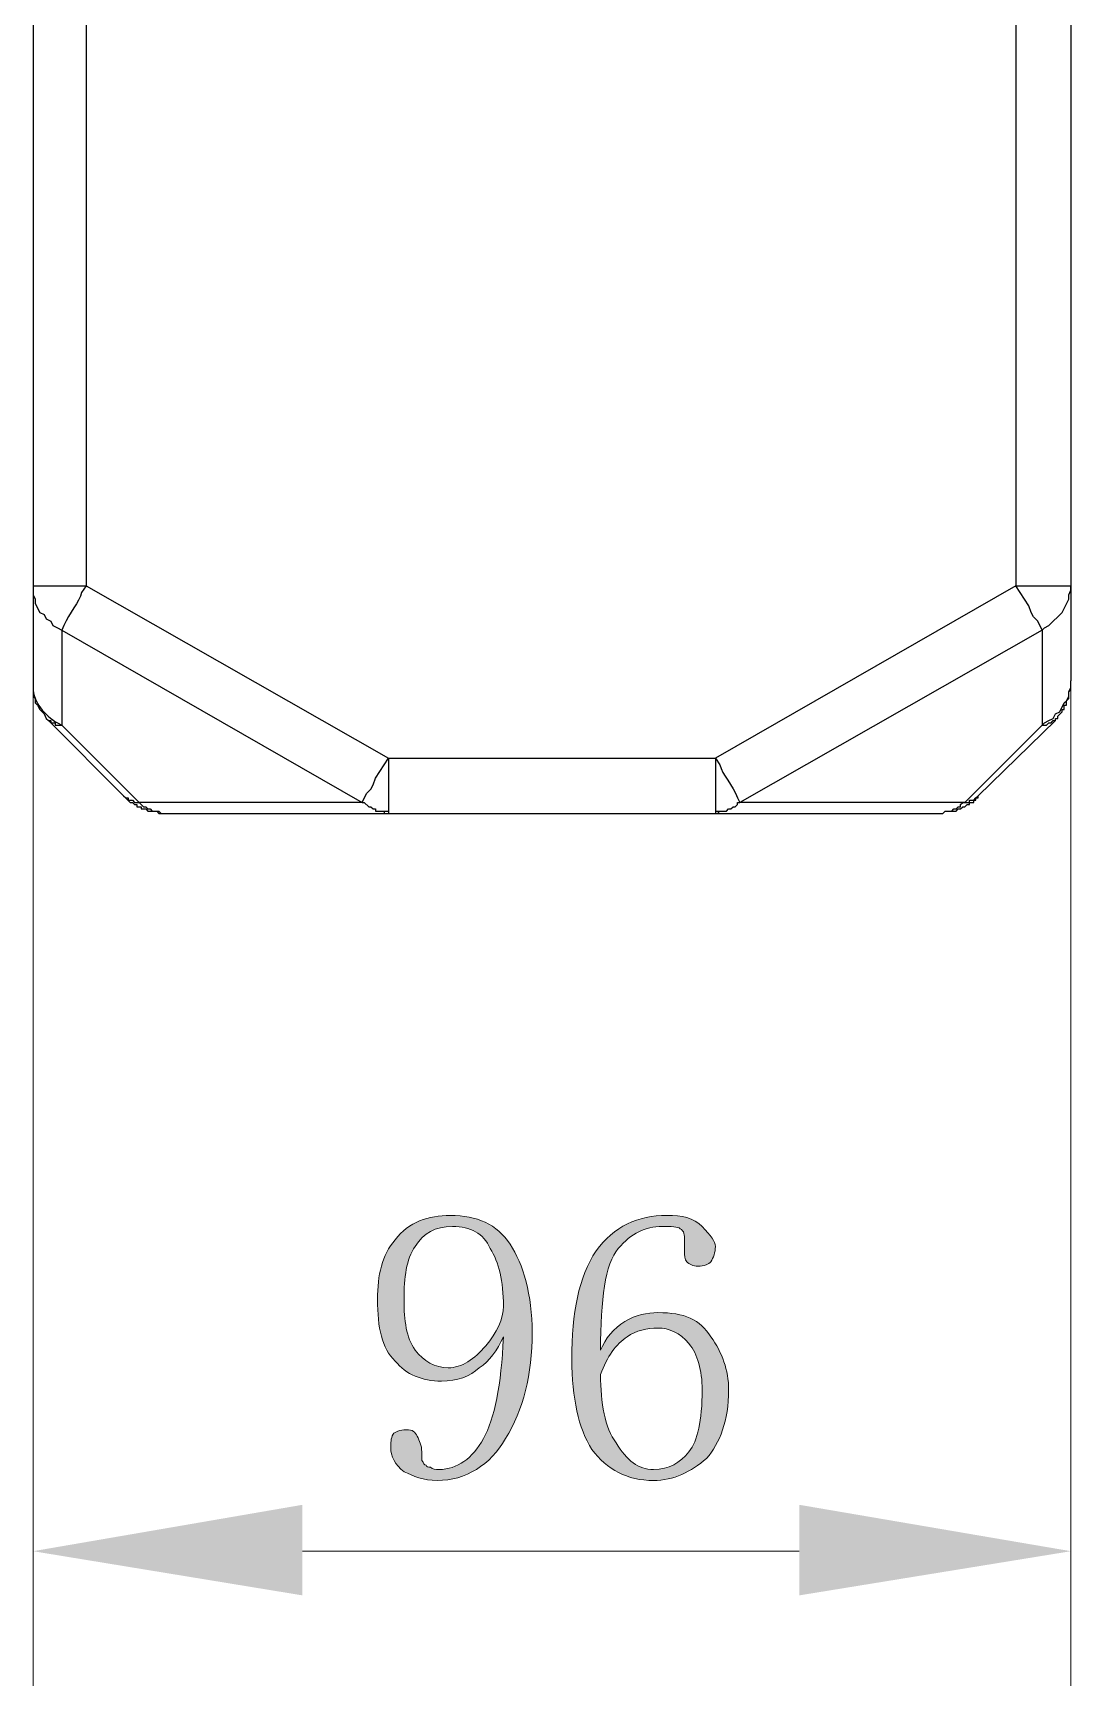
# Model space of a CAD drawing. Header units: millimetres. Extents: x 0 to 297, y 0 to 206.
# Drawn here: x 162.2 to 172.15, y 100.99 to 116.83 of the extents above; entities that cross this region are included whole.
import ezdxf

# ---------------------------------------------------------------- set-up
doc = ezdxf.new("R2010")
doc.units = ezdxf.units.MM

msp = doc.modelspace()

# ---------------------------------------------------------------- hatches: boundary and pattern name
h = msp.add_hatch(color=7)
edge = h.paths.add_edge_path(flags=0)
edge.add_spline(control_points=[(165.752886, 104.6961), (165.752886, 104.484504), (165.774088, 104.336302), (165.85879, 104.209302), (165.943386, 104.103504), (166.04929, 104.040004), (166.17629, 104.040004), (166.30329, 104.040004), (166.43029, 104.1246), (166.536088, 104.2516), (166.641886, 104.3786), (166.705386, 104.5056), (166.705386, 104.6326), (166.705386, 104.865504), (166.663088, 105.056004), (166.578386, 105.183004), (166.514886, 105.3311), (166.387886, 105.3946), (166.218588, 105.3946), (166.04929, 105.3946), (165.943386, 105.3311), (165.85879, 105.2041), (165.774088, 105.0771), (165.752886, 104.907802), (165.752886, 104.6961), (165.752886, 104.6961), (165.752886, 104.6961), (165.752886, 104.6961)], knot_values=[0, 0, 0, 0, 1, 1, 1, 2, 2, 2, 3, 3, 3, 4, 4, 4, 5, 5, 5, 6, 6, 6, 7, 7, 7, 8, 8, 8, 9, 9, 9, 9], degree=3, periodic=1)
edge = h.paths.add_edge_path(flags=0)
edge.add_spline(control_points=[(166.11279, 103.913004), (165.92229, 103.913004), (165.774088, 103.976504), (165.66829, 104.103504), (165.54129, 104.230504), (165.498886, 104.421004), (165.498886, 104.6961), (165.498886, 104.929004), (165.54129, 105.119504), (165.66829, 105.2676), (165.79529, 105.437004), (165.98579, 105.500504), (166.197386, 105.500504), (166.451386, 105.500504), (166.641886, 105.415802), (166.768886, 105.225302), (166.895886, 105.034802), (166.980588, 104.738504), (166.980588, 104.3786), (166.980588, 103.976504), (166.895886, 103.637802), (166.726588, 103.3626), (166.578386, 103.1086), (166.345588, 102.960504), (166.070386, 102.960504), (165.943386, 102.960504), (165.837588, 103.002802), (165.752886, 103.0451), (165.66829, 103.1086), (165.625886, 103.193302), (165.625886, 103.278004), (165.625886, 103.320302), (165.625886, 103.3626), (165.647088, 103.405004), (165.66829, 103.4261), (165.710588, 103.447302), (165.774088, 103.447302), (165.837588, 103.447302), (165.85879, 103.4261), (165.879886, 103.383802), (165.901088, 103.341504), (165.92229, 103.2991), (165.92229, 103.2356), (165.92229, 103.214504), (165.92229, 103.1721), (165.92229, 103.151004), (165.943386, 103.129802), (165.943386, 103.1086), (165.964588, 103.1086), (165.964588, 103.087504), (165.98579, 103.087504), (166.006886, 103.087504), (166.028088, 103.066302), (166.04929, 103.066302), (166.091588, 103.066302), (166.260886, 103.066302), (166.409088, 103.1721), (166.514886, 103.3626), (166.62079, 103.5531), (166.68429, 103.8706), (166.705386, 104.336302), (166.641886, 104.209302), (166.578386, 104.103504), (166.472588, 104.040004), (166.387886, 103.955302), (166.260886, 103.913004), (166.11279, 103.913004), (166.11279, 103.913004), (166.11279, 103.913004), (166.11279, 103.913004)], knot_values=[0, 0, 0, 0, 1, 1, 1, 2, 2, 2, 3, 3, 3, 4, 4, 4, 5, 5, 5, 6, 6, 6, 7, 7, 7, 8, 8, 8, 9, 9, 9, 10, 10, 10, 11, 11, 11, 12, 12, 12, 13, 13, 13, 14, 14, 14, 15, 15, 15, 16, 16, 16, 17, 17, 17, 18, 18, 18, 19, 19, 19, 20, 20, 20, 21, 21, 21, 22, 22, 22, 23, 23, 23, 23], degree=3, periodic=1)
edge = h.paths.add_edge_path(flags=0)
edge.add_spline(control_points=[(167.63679, 103.976504), (167.63679, 103.701302), (167.679088, 103.468504), (167.784886, 103.320302), (167.89079, 103.151004), (167.996588, 103.066302), (168.14479, 103.066302), (168.292886, 103.066302), (168.39879, 103.129802), (168.483386, 103.2356), (168.568088, 103.341504), (168.610386, 103.532004), (168.610386, 103.828302), (168.610386, 104.018802), (168.568088, 104.167004), (168.483386, 104.272802), (168.39879, 104.3786), (168.292886, 104.421004), (168.187088, 104.421004), (168.08129, 104.421004), (167.975386, 104.399802), (167.89079, 104.336302), (167.784886, 104.272802), (167.70029, 104.145802), (167.63679, 103.976504), (167.63679, 103.976504), (167.63679, 103.976504), (167.63679, 103.976504)], knot_values=[0, 0, 0, 0, 1, 1, 1, 2, 2, 2, 3, 3, 3, 4, 4, 4, 5, 5, 5, 6, 6, 6, 7, 7, 7, 8, 8, 8, 9, 9, 9, 9], degree=3, periodic=1)
edge = h.paths.add_edge_path(flags=0)
edge.add_spline(control_points=[(168.187088, 104.5691), (168.441088, 104.5691), (168.58929, 104.5056), (168.695088, 104.336302), (168.800886, 104.1881), (168.864386, 104.018802), (168.864386, 103.828302), (168.864386, 103.532004), (168.77979, 103.320302), (168.65279, 103.1721), (168.504588, 103.0451), (168.33529, 102.960504), (168.14479, 102.960504), (167.89079, 102.960504), (167.70029, 103.066302), (167.552088, 103.256802), (167.425088, 103.468504), (167.361588, 103.7436), (167.361588, 104.1246), (167.361588, 104.5691), (167.425088, 104.907802), (167.594386, 105.161802), (167.76379, 105.3946), (167.996588, 105.500504), (168.27179, 105.500504), (168.419886, 105.500504), (168.52579, 105.479302), (168.610386, 105.3946), (168.695088, 105.310004), (168.737386, 105.246504), (168.737386, 105.2041), (168.737386, 105.1406), (168.71629, 105.098302), (168.695088, 105.056004), (168.673886, 105.034802), (168.631588, 105.0136), (168.568088, 105.0136), (168.52579, 105.0136), (168.483386, 105.034802), (168.46229, 105.056004), (168.441088, 105.0771), (168.441088, 105.119504), (168.441088, 105.161802), (168.441088, 105.183004), (168.441088, 105.2041), (168.441088, 105.225302), (168.441088, 105.246504), (168.441088, 105.246504), (168.441088, 105.2676), (168.441088, 105.310004), (168.441088, 105.352302), (168.39879, 105.373504), (168.377588, 105.3946), (168.314088, 105.3946), (168.229386, 105.3946), (168.060088, 105.3946), (167.933088, 105.3311), (167.806088, 105.183004), (167.679088, 105.034802), (167.63679, 104.6961), (167.63679, 104.209302), (167.679088, 104.3151), (167.76379, 104.421004), (167.869588, 104.484504), (167.975386, 104.548004), (168.08129, 104.5691), (168.187088, 104.5691)], knot_values=[0, 0, 0, 0, 1, 1, 1, 2, 2, 2, 3, 3, 3, 4, 4, 4, 5, 5, 5, 6, 6, 6, 7, 7, 7, 8, 8, 8, 9, 9, 9, 10, 10, 10, 11, 11, 11, 12, 12, 12, 13, 13, 13, 14, 14, 14, 15, 15, 15, 16, 16, 16, 17, 17, 17, 18, 18, 18, 19, 19, 19, 20, 20, 20, 21, 21, 21, 22, 22, 22, 22], degree=3, periodic=1)
h = msp.add_hatch(color=7)
h.dxf.hatch_style = 2
h.paths.add_polyline_path([(164.77929, 102.7276), (164.77929, 101.859802), (162.196886, 102.2831)])
h = msp.add_hatch(color=7)
h.dxf.hatch_style = 2
h.paths.add_polyline_path([(169.54179, 101.859802), (169.54179, 102.7276), (172.14529, 102.2831)])

# ---------------------------------------------------------------- linework, layer by layer
at = {"color": 7, "lineweight": 25}
for points in [[(162.196886, 126.900004), (162.196886, 111.533004)], [(162.704886, 126.900004), (162.704886, 111.533004)], [(171.616088, 126.900004), (171.616088, 111.533004), (168.737386, 109.882004)], [(172.14529, 126.900004), (172.14529, 111.533004)], [(162.196886, 111.533004), (162.196886, 111.448302), (162.218088, 111.406004), (162.218088, 111.3636), (162.260386, 111.279004), (162.30279, 111.257802), (162.323886, 111.215504), (162.36629, 111.194302), (162.387386, 111.152004), (162.42979, 111.130802), (162.472088, 111.1096)], [(162.196886, 111.533004), (162.704886, 111.533004)], [(162.704886, 111.533004), (165.60479, 109.882004)], [(171.870088, 111.1096), (171.82779, 111.194302), (171.785386, 111.2366), (171.76429, 111.279004), (171.743088, 111.342504), (171.616088, 111.533004)], [(171.616088, 111.533004), (172.14529, 111.533004)], [(171.870088, 111.1096), (171.89129, 111.130802), (171.933588, 111.152004), (172.060588, 111.279004), (172.124088, 111.406004), (172.124088, 111.448302), (172.14529, 111.4906), (172.14529, 111.533004)], [(172.14529, 111.533004), (172.14529, 110.622802)], [(162.472088, 111.1096), (165.35079, 109.4586)], [(162.472088, 111.1096), (162.472088, 110.199504)], [(171.870088, 111.1096), (168.97029, 109.4586)], [(171.870088, 111.1096), (171.870088, 110.199504), (171.12929, 109.4586), (168.97029, 109.4586)], [(162.196886, 110.622802), (162.196886, 110.4746), (162.218088, 110.453504), (162.218088, 110.4111), (162.23929, 110.390004), (162.260386, 110.3476), (162.30279, 110.305302), (162.323886, 110.263004), (162.345088, 110.241802), (162.36629, 110.241802), (162.36629, 110.2206), (162.408588, 110.2206), (162.408588, 110.199504), (162.472088, 110.199504)], [(171.870088, 110.199504), (171.89129, 110.2206), (171.933588, 110.241802), (171.975886, 110.263004), (171.997088, 110.305302), (172.039386, 110.326504), (172.08179, 110.4111), (172.102886, 110.432302), (172.124088, 110.4746), (172.124088, 110.517004), (172.14529, 110.559302), (172.14529, 110.622802)], [(172.102886, 110.4111), (172.102886, 110.432302), (172.124088, 110.453504), (172.124088, 110.517004), (172.14529, 110.5381), (172.14529, 110.622802)], [(171.997088, 110.241802), (171.997088, 110.263004), (172.01829, 110.263004), (172.01829, 110.2841), (172.060588, 110.326504), (172.060588, 110.3476), (172.08179, 110.3476), (172.08179, 110.390004), (172.102886, 110.390004), (172.102886, 110.4111)], [(162.345088, 110.241802), (163.06479, 109.5221), (163.085886, 109.501004), (163.107088, 109.501004), (163.107088, 109.479802), (163.149386, 109.479802), (163.170588, 109.4586), (163.212886, 109.4586)], [(171.997088, 110.241802), (171.25629, 109.5221)], [(171.870088, 110.199504), (171.912386, 110.199504), (171.933588, 110.2206), (171.95479, 110.2206), (171.975886, 110.241802), (171.997088, 110.241802)], [(162.472088, 110.199504), (163.212886, 109.4586)], [(165.35079, 109.4586), (165.393088, 109.543302), (165.435386, 109.5856), (165.456588, 109.628004), (165.47779, 109.691504), (165.60479, 109.882004)], [(165.60479, 109.882004), (165.60479, 109.5221), (165.60479, 109.352802)], [(165.60479, 109.882004), (168.737386, 109.882004)], [(168.737386, 109.882004), (168.737386, 109.5221)], [(163.06479, 109.5221), (163.12829, 109.4586), (163.149386, 109.4586), (163.170588, 109.437504), (163.19179, 109.437504), (163.19179, 109.416302), (163.234088, 109.416302), (163.234088, 109.3951)], [(165.35079, 109.4586), (163.212886, 109.4586)], [(163.212886, 109.4586), (163.234088, 109.437504), (163.25529, 109.416302), (163.276386, 109.416302), (163.297588, 109.3951), (163.31879, 109.3951), (163.339886, 109.374004), (163.403386, 109.374004), (163.424588, 109.352802), (163.44579, 109.352802)], [(165.35079, 109.4586), (165.371886, 109.4586), (165.41429, 109.416302), (165.435386, 109.416302), (165.456588, 109.3951), (165.47779, 109.3951), (165.47779, 109.374004), (165.562386, 109.374004)], [(168.737386, 109.5221), (168.737386, 109.352802)], [(168.737386, 109.352802), (168.758588, 109.352802), (168.77979, 109.374004), (168.84329, 109.374004), (168.864386, 109.3951), (168.885588, 109.3951), (168.90679, 109.416302), (168.927886, 109.416302), (168.949088, 109.437504), (168.949088, 109.4586), (168.97029, 109.4586)], [(168.737386, 109.352802), (170.896386, 109.352802), (170.917588, 109.352802), (170.93879, 109.374004), (171.00229, 109.374004), (171.023386, 109.3951), (171.044588, 109.3951), (171.06579, 109.416302), (171.086886, 109.416302), (171.086886, 109.437504), (171.108088, 109.4586), (171.12929, 109.4586)], [(171.086886, 109.3951), (171.108088, 109.416302), (171.12929, 109.416302), (171.150386, 109.437504), (171.171588, 109.437504), (171.171588, 109.4586), (171.213886, 109.4586), (171.213886, 109.479802), (171.235088, 109.479802), (171.235088, 109.501004), (171.25629, 109.5221)], [(171.12929, 109.4586), (171.171588, 109.4586), (171.171588, 109.479802), (171.213886, 109.479802), (171.235088, 109.501004), (171.25629, 109.501004), (171.25629, 109.5221)], [(163.234088, 109.3951), (163.276386, 109.3951), (163.297588, 109.374004), (163.38229, 109.374004), (163.403386, 109.352802), (163.44579, 109.352802)], [(163.44579, 109.352802), (165.60479, 109.352802)], [(165.562386, 109.374004), (165.60479, 109.374004)], [(165.562386, 109.374004), (165.562386, 109.352802), (165.60479, 109.352802)], [(165.60479, 109.352802), (168.737386, 109.352802)], [(168.737386, 109.374004), (168.77979, 109.374004)], [(170.896386, 109.352802), (170.917588, 109.352802), (170.93879, 109.374004), (171.044588, 109.374004), (171.06579, 109.3951), (171.086886, 109.3951)]]:
    msp.add_lwpolyline(points, dxfattribs=at)
at = {"color": 7, "lineweight": 15}
for points in [[(162.196886, 110.876802), (162.196886, 100.992004)], [(172.14529, 110.876802), (172.14529, 100.992004)], [(164.77929, 102.2831), (169.54179, 102.2831)]]:
    msp.add_lwpolyline(points, dxfattribs=at)
at = {"color": 7, "lineweight": 25}
for points, knots in [([(162.196886, 111.533004), (162.196886, 111.533004), (162.196886, 110.622802), (162.196886, 110.622802), (162.196886, 110.622802), (162.196886, 110.559302), (162.196886, 110.559302), (162.196886, 110.415686), (162.308787, 110.292602), (162.42979, 110.2206), (162.42979, 110.2206), (162.472088, 110.199504), (162.472088, 110.199504)], [0, 0, 0, 0, 1, 1, 1, 2, 2, 2, 3, 3, 3, 4, 4, 4, 4]), ([(162.704886, 111.533004), (162.704886, 111.533004), (162.662588, 111.469504), (162.662588, 111.469504), (162.641809, 111.373901), (162.539504, 111.276499), (162.49329, 111.152004), (162.49329, 111.152004), (162.472088, 111.1096), (162.472088, 111.1096)], [0, 0, 0, 0, 1, 1, 1, 2, 2, 2, 3, 3, 3, 3]), ([(168.737386, 109.882004), (168.737386, 109.882004), (168.77979, 109.818504), (168.77979, 109.818504), (168.800604, 109.722901), (168.902909, 109.625499), (168.949088, 109.501004), (168.949088, 109.501004), (168.97029, 109.4586), (168.97029, 109.4586)], [0, 0, 0, 0, 1, 1, 1, 2, 2, 2, 3, 3, 3, 3])]:
    msp.add_open_spline(points, degree=3, knots=knots, dxfattribs=at)
at = {"color": 7, "lineweight": 5}
for points, knots in [([(166.11279, 103.913004), (165.92229, 103.913004), (165.774088, 103.976504), (165.66829, 104.103504), (165.54129, 104.230504), (165.498886, 104.421004), (165.498886, 104.6961), (165.498886, 104.929004), (165.54129, 105.119504), (165.66829, 105.2676), (165.79529, 105.437004), (165.98579, 105.500504), (166.197386, 105.500504), (166.451386, 105.500504), (166.641886, 105.415802), (166.768886, 105.225302), (166.895886, 105.034802), (166.980588, 104.738504), (166.980588, 104.3786), (166.980588, 103.976504), (166.895886, 103.637802), (166.726588, 103.3626), (166.578386, 103.1086), (166.345588, 102.960504), (166.070386, 102.960504), (165.943386, 102.960504), (165.837588, 103.002802), (165.752886, 103.0451), (165.66829, 103.1086), (165.625886, 103.193302), (165.625886, 103.278004), (165.625886, 103.320302), (165.625886, 103.3626), (165.647088, 103.405004), (165.66829, 103.4261), (165.710588, 103.447302), (165.774088, 103.447302), (165.837588, 103.447302), (165.85879, 103.4261), (165.879886, 103.383802), (165.901088, 103.341504), (165.92229, 103.2991), (165.92229, 103.2356), (165.92229, 103.214504), (165.92229, 103.1721), (165.92229, 103.151004), (165.943386, 103.129802), (165.943386, 103.1086), (165.964588, 103.1086), (165.964588, 103.087504), (165.98579, 103.087504), (166.006886, 103.087504), (166.028088, 103.066302), (166.04929, 103.066302), (166.091588, 103.066302), (166.260886, 103.066302), (166.409088, 103.1721), (166.514886, 103.3626), (166.62079, 103.5531), (166.68429, 103.8706), (166.705386, 104.336302), (166.641886, 104.209302), (166.578386, 104.103504), (166.472588, 104.040004), (166.387886, 103.955302), (166.260886, 103.913004), (166.11279, 103.913004), (166.11279, 103.913004), (166.11279, 103.913004), (166.11279, 103.913004)], [0, 0, 0, 0, 1, 1, 1, 2, 2, 2, 3, 3, 3, 4, 4, 4, 5, 5, 5, 6, 6, 6, 7, 7, 7, 8, 8, 8, 9, 9, 9, 10, 10, 10, 11, 11, 11, 12, 12, 12, 13, 13, 13, 14, 14, 14, 15, 15, 15, 16, 16, 16, 17, 17, 17, 18, 18, 18, 19, 19, 19, 20, 20, 20, 21, 21, 21, 22, 22, 22, 23, 23, 23, 23]), ([(168.187088, 104.5691), (168.441088, 104.5691), (168.58929, 104.5056), (168.695088, 104.336302), (168.800886, 104.1881), (168.864386, 104.018802), (168.864386, 103.828302), (168.864386, 103.532004), (168.77979, 103.320302), (168.65279, 103.1721), (168.504588, 103.0451), (168.33529, 102.960504), (168.14479, 102.960504), (167.89079, 102.960504), (167.70029, 103.066302), (167.552088, 103.256802), (167.425088, 103.468504), (167.361588, 103.7436), (167.361588, 104.1246), (167.361588, 104.5691), (167.425088, 104.907802), (167.594386, 105.161802), (167.76379, 105.3946), (167.996588, 105.500504), (168.27179, 105.500504), (168.419886, 105.500504), (168.52579, 105.479302), (168.610386, 105.3946), (168.695088, 105.310004), (168.737386, 105.246504), (168.737386, 105.2041), (168.737386, 105.1406), (168.71629, 105.098302), (168.695088, 105.056004), (168.673886, 105.034802), (168.631588, 105.0136), (168.568088, 105.0136), (168.52579, 105.0136), (168.483386, 105.034802), (168.46229, 105.056004), (168.441088, 105.0771), (168.441088, 105.119504), (168.441088, 105.161802), (168.441088, 105.183004), (168.441088, 105.2041), (168.441088, 105.225302), (168.441088, 105.246504), (168.441088, 105.246504), (168.441088, 105.2676), (168.441088, 105.310004), (168.441088, 105.352302), (168.39879, 105.373504), (168.377588, 105.3946), (168.314088, 105.3946), (168.229386, 105.3946), (168.060088, 105.3946), (167.933088, 105.3311), (167.806088, 105.183004), (167.679088, 105.034802), (167.63679, 104.6961), (167.63679, 104.209302), (167.679088, 104.3151), (167.76379, 104.421004), (167.869588, 104.484504), (167.975386, 104.548004), (168.08129, 104.5691), (168.187088, 104.5691), (168.187088, 104.5691), (168.187088, 104.5691), (168.187088, 104.5691)], [0, 0, 0, 0, 1, 1, 1, 2, 2, 2, 3, 3, 3, 4, 4, 4, 5, 5, 5, 6, 6, 6, 7, 7, 7, 8, 8, 8, 9, 9, 9, 10, 10, 10, 11, 11, 11, 12, 12, 12, 13, 13, 13, 14, 14, 14, 15, 15, 15, 16, 16, 16, 17, 17, 17, 18, 18, 18, 19, 19, 19, 20, 20, 20, 21, 21, 21, 22, 22, 22, 23, 23, 23, 23]), ([(165.752886, 104.6961), (165.752886, 104.484504), (165.774088, 104.336302), (165.85879, 104.209302), (165.943386, 104.103504), (166.04929, 104.040004), (166.17629, 104.040004), (166.30329, 104.040004), (166.43029, 104.1246), (166.536088, 104.2516), (166.641886, 104.3786), (166.705386, 104.5056), (166.705386, 104.6326), (166.705386, 104.865504), (166.663088, 105.056004), (166.578386, 105.183004), (166.514886, 105.3311), (166.387886, 105.3946), (166.218588, 105.3946), (166.04929, 105.3946), (165.943386, 105.3311), (165.85879, 105.2041), (165.774088, 105.0771), (165.752886, 104.907802), (165.752886, 104.6961), (165.752886, 104.6961), (165.752886, 104.6961), (165.752886, 104.6961)], [0, 0, 0, 0, 1, 1, 1, 2, 2, 2, 3, 3, 3, 4, 4, 4, 5, 5, 5, 6, 6, 6, 7, 7, 7, 8, 8, 8, 9, 9, 9, 9]), ([(167.63679, 103.976504), (167.63679, 103.701302), (167.679088, 103.468504), (167.784886, 103.320302), (167.89079, 103.151004), (167.996588, 103.066302), (168.14479, 103.066302), (168.292886, 103.066302), (168.39879, 103.129802), (168.483386, 103.2356), (168.568088, 103.341504), (168.610386, 103.532004), (168.610386, 103.828302), (168.610386, 104.018802), (168.568088, 104.167004), (168.483386, 104.272802), (168.39879, 104.3786), (168.292886, 104.421004), (168.187088, 104.421004), (168.08129, 104.421004), (167.975386, 104.399802), (167.89079, 104.336302), (167.784886, 104.272802), (167.70029, 104.145802), (167.63679, 103.976504), (167.63679, 103.976504), (167.63679, 103.976504), (167.63679, 103.976504)], [0, 0, 0, 0, 1, 1, 1, 2, 2, 2, 3, 3, 3, 4, 4, 4, 5, 5, 5, 6, 6, 6, 7, 7, 7, 8, 8, 8, 9, 9, 9, 9])]:
    msp.add_open_spline(points, degree=3, knots=knots, dxfattribs=at)

doc.saveas('drawing.dxf')
